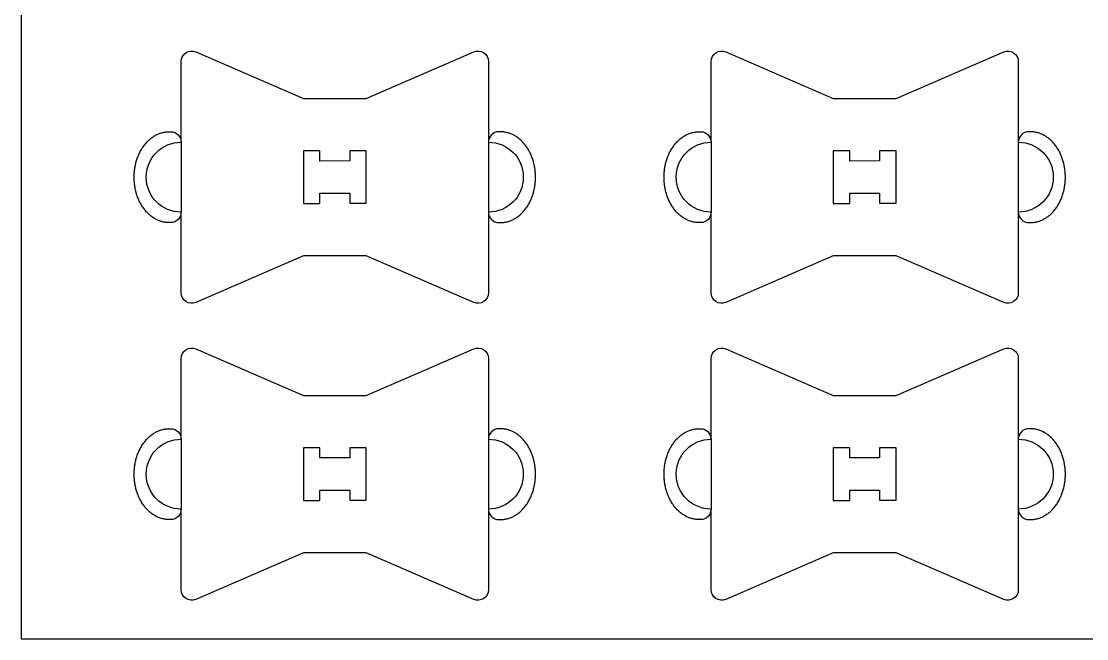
# Model space of a CAD drawing. Extents: x 0 to 12772, y 0 to 23683.
# Drawn here: x 3643 to 4253, y 1291 to 1644 of the extents above; entities that cross this region are included whole.
import ezdxf

# ---------------------------------------------------------------- set-up
doc = ezdxf.new("R2010")
doc.units = 0
for name, color, linetype in [('0_SHEET_SPRUCEPLY_2440X122', 1, 'CONTINUOUS'), ('3_ANYTOOL_CUTTHROUGH_INSID', 4, 'CONTINUOUS'), ('4_ANYTOOL_CUTTHROUGH_OUTSI', 5, 'CONTINUOUS'), ('5_ANYTOOL_HALF_MILL_9MM_IN', 3, 'CONTINUOUS')]:
    doc.layers.add(name, color=color, linetype=linetype)

msp = doc.modelspace()

# ---------------------------------------------------------------- linework, layer by layer
at = {"layer": '0_SHEET_SPRUCEPLY_2440X122'}
msp.add_lwpolyline([(3642.98, 1290.9), (4862.98, 1290.9), (4862.98, 3730.9), (3642.98, 3730.9)], close=True, dxfattribs=at)
at = {"layer": '3_ANYTOOL_CUTTHROUGH_INSID'}
for points in [[(3831.11, 1564.43), (3814.04, 1564.36), (3814.04, 1570.13), (3804.57, 1570.13), (3804.57, 1540.09), (3814.04, 1540.09), (3814.04, 1545.86), (3831.11, 1545.93), (3831.11, 1540.16), (3840.57, 1540.16), (3840.57, 1570.2), (3831.11, 1570.2)], [(4134.67, 1564.43), (4117.61, 1564.36), (4117.61, 1570.13), (4108.14, 1570.13), (4108.14, 1540.09), (4117.61, 1540.09), (4117.61, 1545.86), (4134.67, 1545.93), (4134.67, 1540.16), (4144.14, 1540.16), (4144.14, 1570.2), (4134.67, 1570.2)], [(3831.11, 1394.43), (3814.04, 1394.36), (3814.04, 1400.13), (3804.57, 1400.13), (3804.57, 1370.09), (3814.04, 1370.09), (3814.04, 1375.86), (3831.11, 1375.93), (3831.11, 1370.16), (3840.57, 1370.16), (3840.57, 1400.2), (3831.11, 1400.2)], [(4134.67, 1394.43), (4117.61, 1394.36), (4117.61, 1400.13), (4108.14, 1400.13), (4108.14, 1370.09), (4117.61, 1370.09), (4117.61, 1375.86), (4134.67, 1375.93), (4134.67, 1370.16), (4144.14, 1370.16), (4144.14, 1400.2), (4134.67, 1400.2)]]:
    msp.add_lwpolyline(points, close=True, dxfattribs=at)
at = {"layer": '4_ANYTOOL_CUTTHROUGH_OUTSI'}
for points in [[(3910.57, 1488.91, -0.539734), (3902.19, 1483.41), (3840.57, 1510.11), (3804.57, 1510.11), (3742.96, 1483.41, -0.539734), (3734.57, 1488.91), (3734.57, 1535.11, -1), (3734.57, 1575.11), (3734.57, 1621.3, -0.539734), (3742.96, 1626.81), (3804.57, 1600.11), (3840.57, 1600.11), (3902.19, 1626.81, -0.539734), (3910.57, 1621.3), (3910.57, 1575.11, -1), (3910.57, 1535.11)], [(4214.14, 1488.91, -0.539734), (4205.75, 1483.41), (4144.14, 1510.11), (4108.14, 1510.11), (4046.53, 1483.41, -0.539734), (4038.14, 1488.91), (4038.14, 1535.11, -1), (4038.14, 1575.11), (4038.14, 1621.3, -0.539734), (4046.53, 1626.81), (4108.14, 1600.11), (4144.14, 1600.11), (4205.75, 1626.81, -0.539734), (4214.14, 1621.3), (4214.14, 1575.11, -1), (4214.14, 1535.11)], [(3910.57, 1318.91, -0.539734), (3902.19, 1313.41), (3840.57, 1340.11), (3804.57, 1340.11), (3742.96, 1313.41, -0.539734), (3734.57, 1318.91), (3734.57, 1365.11, -1), (3734.57, 1405.11), (3734.57, 1451.3, -0.539734), (3742.96, 1456.81), (3804.57, 1430.11), (3840.57, 1430.11), (3902.19, 1456.81, -0.539734), (3910.57, 1451.3), (3910.57, 1405.11, -1), (3910.57, 1365.11)], [(4214.14, 1318.91, -0.539734), (4205.75, 1313.41), (4144.14, 1340.11), (4108.14, 1340.11), (4046.53, 1313.41, -0.539734), (4038.14, 1318.91), (4038.14, 1365.11, -1), (4038.14, 1405.11), (4038.14, 1451.3, -0.539734), (4046.53, 1456.81), (4108.14, 1430.11), (4144.14, 1430.11), (4205.75, 1456.81, -0.539734), (4214.14, 1451.3), (4214.14, 1405.11, -1), (4214.14, 1365.11)]]:
    msp.add_lwpolyline(points, format="xyb", close=True, dxfattribs=at)
at = {"layer": '5_ANYTOOL_HALF_MILL_9MM_IN'}
for points in [[(3727.59, 1529.1), (3727.14, 1529.1), (3726.7, 1529.12), (3726.24, 1529.16), (3725.79, 1529.2), (3725.33, 1529.26), (3724.88, 1529.34), (3724.41, 1529.43), (3723.95, 1529.53), (3723.49, 1529.65), (3723.02, 1529.79), (3722.56, 1529.94), (3722.09, 1530.1), (3721.62, 1530.28), (3721.16, 1530.48), (3720.7, 1530.69), (3720.23, 1530.92), (3719.77, 1531.17), (3719.32, 1531.43), (3718.86, 1531.71), (3718.41, 1532), (3717.97, 1532.31), (3717.52, 1532.64), (3717.09, 1532.98), (3716.66, 1533.34), (3716.23, 1533.71), (3715.81, 1534.1), (3715.4, 1534.5), (3715, 1534.91), (3714.6, 1535.34), (3714.21, 1535.79), (3713.83, 1536.24), (3713.46, 1536.71), (3713.1, 1537.2), (3712.75, 1537.69), (3712.41, 1538.19), (3712.08, 1538.71), (3711.76, 1539.24), (3711.45, 1539.77), (3711.15, 1540.32), (3710.87, 1540.87), (3710.59, 1541.43), (3710.33, 1542), (3710.08, 1542.58), (3709.84, 1543.16), (3709.62, 1543.74), (3709.4, 1544.33), (3709.2, 1544.93), (3709.01, 1545.53), (3708.84, 1546.13), (3708.67, 1546.73), (3708.52, 1547.34), (3708.38, 1547.94), (3708.26, 1548.55), (3708.14, 1549.16), (3708.04, 1549.76), (3707.95, 1550.37), (3707.87, 1550.97), (3707.8, 1551.57), (3707.74, 1552.17), (3707.69, 1552.76), (3707.66, 1553.35), (3707.63, 1553.94), (3707.61, 1555.1), (3707.63, 1556.26), (3707.66, 1556.84), (3707.69, 1557.43), (3707.74, 1558.03), (3707.8, 1558.63), (3707.87, 1559.23), (3707.95, 1559.83), (3708.04, 1560.43), (3708.14, 1561.04), (3708.26, 1561.65), (3708.39, 1562.25), (3708.52, 1562.86), (3708.68, 1563.46), (3708.84, 1564.07), (3709.02, 1564.67), (3709.21, 1565.27), (3709.41, 1565.86), (3709.62, 1566.45), (3709.85, 1567.04), (3710.09, 1567.62), (3710.34, 1568.2), (3710.6, 1568.76), (3710.88, 1569.33), (3711.16, 1569.88), (3711.46, 1570.42), (3711.77, 1570.96), (3712.09, 1571.49), (3712.42, 1572), (3712.76, 1572.51), (3713.12, 1573), (3713.48, 1573.48), (3713.85, 1573.95), (3714.23, 1574.41), (3714.62, 1574.85), (3715.02, 1575.28), (3715.42, 1575.7), (3715.83, 1576.1), (3716.25, 1576.49), (3716.68, 1576.86), (3717.11, 1577.22), (3717.55, 1577.56), (3717.99, 1577.88), (3718.44, 1578.19), (3718.89, 1578.49), (3719.35, 1578.77), (3719.81, 1579.03), (3720.27, 1579.27), (3720.73, 1579.5), (3721.19, 1579.72), (3721.66, 1579.91), (3722.13, 1580.09), (3722.6, 1580.26), (3723.06, 1580.41), (3723.53, 1580.54), (3723.99, 1580.66), (3724.46, 1580.77), (3724.92, 1580.86), (3725.38, 1580.93), (3725.84, 1580.99), (3726.29, 1581.04), (3726.75, 1581.07), (3727.19, 1581.09), (3727.64, 1581.1), (3728.57, 1581.1, -0.413668), (3734.57, 1575.11), (3734.57, 1535.11, -0.41476), (3728.57, 1529.1)], [(3917.56, 1529.1), (3918.01, 1529.1), (3918.45, 1529.12), (3918.9, 1529.16), (3919.36, 1529.2), (3919.81, 1529.26), (3920.27, 1529.34), (3920.74, 1529.43), (3921.2, 1529.53), (3921.66, 1529.65), (3922.13, 1529.79), (3922.59, 1529.94), (3923.06, 1530.1), (3923.53, 1530.28), (3923.99, 1530.48), (3924.45, 1530.69), (3924.92, 1530.92), (3925.38, 1531.17), (3925.83, 1531.43), (3926.29, 1531.71), (3926.74, 1532), (3927.18, 1532.31), (3927.63, 1532.64), (3928.06, 1532.98), (3928.49, 1533.34), (3928.92, 1533.71), (3929.34, 1534.1), (3929.75, 1534.5), (3930.15, 1534.91), (3930.55, 1535.34), (3930.94, 1535.79), (3931.32, 1536.24), (3931.69, 1536.71), (3932.05, 1537.2), (3932.4, 1537.69), (3932.74, 1538.19), (3933.07, 1538.71), (3933.39, 1539.24), (3933.7, 1539.77), (3934, 1540.32), (3934.28, 1540.87), (3934.56, 1541.43), (3934.82, 1542), (3935.07, 1542.58), (3935.31, 1543.16), (3935.53, 1543.74), (3935.75, 1544.33), (3935.95, 1544.93), (3936.14, 1545.53), (3936.31, 1546.13), (3936.48, 1546.73), (3936.63, 1547.34), (3936.77, 1547.94), (3936.89, 1548.55), (3937.01, 1549.16), (3937.11, 1549.76), (3937.2, 1550.37), (3937.28, 1550.97), (3937.35, 1551.57), (3937.41, 1552.17), (3937.46, 1552.76), (3937.49, 1553.35), (3937.52, 1553.94), (3937.54, 1555.1), (3937.52, 1556.26), (3937.49, 1556.84), (3937.46, 1557.43), (3937.41, 1558.03), (3937.35, 1558.63), (3937.28, 1559.23), (3937.2, 1559.83), (3937.11, 1560.43), (3937.01, 1561.04), (3936.89, 1561.65), (3936.76, 1562.25), (3936.62, 1562.86), (3936.47, 1563.46), (3936.31, 1564.07), (3936.13, 1564.67), (3935.94, 1565.27), (3935.74, 1565.86), (3935.53, 1566.45), (3935.3, 1567.04), (3935.06, 1567.62), (3934.81, 1568.2), (3934.55, 1568.76), (3934.27, 1569.33), (3933.99, 1569.88), (3933.69, 1570.42), (3933.38, 1570.96), (3933.06, 1571.49), (3932.73, 1572), (3932.39, 1572.51), (3932.03, 1573), (3931.67, 1573.48), (3931.3, 1573.95), (3930.92, 1574.41), (3930.53, 1574.85), (3930.13, 1575.28), (3929.73, 1575.7), (3929.32, 1576.1), (3928.9, 1576.49), (3928.47, 1576.86), (3928.04, 1577.22), (3927.6, 1577.56), (3927.16, 1577.88), (3926.71, 1578.19), (3926.26, 1578.49), (3925.8, 1578.77), (3925.34, 1579.03), (3924.88, 1579.27), (3924.42, 1579.5), (3923.95, 1579.72), (3923.49, 1579.91), (3923.02, 1580.09), (3922.55, 1580.26), (3922.09, 1580.41), (3921.62, 1580.54), (3921.16, 1580.66), (3920.69, 1580.77), (3920.23, 1580.86), (3919.77, 1580.93), (3919.31, 1580.99), (3918.86, 1581.04), (3918.4, 1581.07), (3917.96, 1581.09), (3917.51, 1581.1), (3916.57, 1581.1, 0.413668), (3910.57, 1575.11), (3910.57, 1535.11, 0.41476), (3916.57, 1529.1)], [(4031.15, 1529.1), (4030.71, 1529.1), (4030.26, 1529.12), (4029.81, 1529.16), (4029.36, 1529.2), (4028.9, 1529.26), (4028.44, 1529.34), (4027.98, 1529.43), (4027.52, 1529.53), (4027.05, 1529.65), (4026.59, 1529.79), (4026.12, 1529.94), (4025.65, 1530.1), (4025.19, 1530.28), (4024.72, 1530.48), (4024.26, 1530.69), (4023.8, 1530.92), (4023.34, 1531.17), (4022.88, 1531.43), (4022.43, 1531.71), (4021.98, 1532), (4021.53, 1532.31), (4021.09, 1532.64), (4020.65, 1532.98), (4020.22, 1533.34), (4019.8, 1533.71), (4019.38, 1534.1), (4018.97, 1534.5), (4018.56, 1534.91), (4018.16, 1535.34), (4017.78, 1535.79), (4017.4, 1536.24), (4017.03, 1536.71), (4016.67, 1537.2), (4016.32, 1537.69), (4015.97, 1538.19), (4015.64, 1538.71), (4015.32, 1539.24), (4015.02, 1539.77), (4014.72, 1540.32), (4014.43, 1540.87), (4014.16, 1541.43), (4013.9, 1542), (4013.65, 1542.58), (4013.41, 1543.16), (4013.18, 1543.74), (4012.97, 1544.33), (4012.77, 1544.93), (4012.58, 1545.53), (4012.4, 1546.13), (4012.24, 1546.73), (4012.09, 1547.34), (4011.95, 1547.94), (4011.82, 1548.55), (4011.71, 1549.16), (4011.6, 1549.76), (4011.51, 1550.37), (4011.43, 1550.97), (4011.36, 1551.57), (4011.3, 1552.17), (4011.26, 1552.76), (4011.22, 1553.35), (4011.2, 1553.94), (4011.18, 1555.1), (4011.2, 1556.26), (4011.22, 1556.84), (4011.26, 1557.43), (4011.3, 1558.03), (4011.36, 1558.63), (4011.43, 1559.23), (4011.51, 1559.83), (4011.6, 1560.43), (4011.71, 1561.04), (4011.82, 1561.65), (4011.95, 1562.25), (4012.09, 1562.86), (4012.24, 1563.46), (4012.41, 1564.07), (4012.58, 1564.67), (4012.77, 1565.27), (4012.97, 1565.86), (4013.19, 1566.45), (4013.41, 1567.04), (4013.65, 1567.62), (4013.9, 1568.2), (4014.17, 1568.76), (4014.44, 1569.33), (4014.73, 1569.88), (4015.03, 1570.42), (4015.34, 1570.96), (4015.66, 1571.49), (4015.99, 1572), (4016.33, 1572.51), (4016.68, 1573), (4017.04, 1573.48), (4017.41, 1573.95), (4017.79, 1574.41), (4018.18, 1574.85), (4018.58, 1575.28), (4018.99, 1575.7), (4019.4, 1576.1), (4019.82, 1576.49), (4020.24, 1576.86), (4020.68, 1577.22), (4021.11, 1577.56), (4021.56, 1577.88), (4022, 1578.19), (4022.46, 1578.49), (4022.91, 1578.77), (4023.37, 1579.03), (4023.83, 1579.27), (4024.29, 1579.5), (4024.76, 1579.72), (4025.23, 1579.91), (4025.69, 1580.09), (4026.16, 1580.26), (4026.63, 1580.41), (4027.09, 1580.54), (4027.56, 1580.66), (4028.02, 1580.77), (4028.49, 1580.86), (4028.95, 1580.93), (4029.4, 1580.99), (4029.86, 1581.04), (4030.31, 1581.07), (4030.76, 1581.09), (4031.2, 1581.1), (4032.14, 1581.1, -0.413668), (4038.14, 1575.11), (4038.14, 1535.11, -0.41476), (4032.14, 1529.1)], [(4221.13, 1529.1), (4221.57, 1529.1), (4222.02, 1529.12), (4222.47, 1529.16), (4222.92, 1529.2), (4223.38, 1529.26), (4223.84, 1529.34), (4224.3, 1529.43), (4224.76, 1529.53), (4225.23, 1529.65), (4225.69, 1529.79), (4226.16, 1529.94), (4226.62, 1530.1), (4227.09, 1530.28), (4227.55, 1530.48), (4228.02, 1530.69), (4228.48, 1530.92), (4228.94, 1531.17), (4229.4, 1531.43), (4229.85, 1531.71), (4230.3, 1532), (4230.75, 1532.31), (4231.19, 1532.64), (4231.63, 1532.98), (4232.06, 1533.34), (4232.48, 1533.71), (4232.9, 1534.1), (4233.31, 1534.5), (4233.72, 1534.91), (4234.11, 1535.34), (4234.5, 1535.79), (4234.88, 1536.24), (4235.25, 1536.71), (4235.61, 1537.2), (4235.96, 1537.69), (4236.3, 1538.19), (4236.64, 1538.71), (4236.95, 1539.24), (4237.26, 1539.77), (4237.56, 1540.32), (4237.85, 1540.87), (4238.12, 1541.43), (4238.38, 1542), (4238.63, 1542.58), (4238.87, 1543.16), (4239.1, 1543.74), (4239.31, 1544.33), (4239.51, 1544.93), (4239.7, 1545.53), (4239.88, 1546.13), (4240.04, 1546.73), (4240.19, 1547.34), (4240.33, 1547.94), (4240.46, 1548.55), (4240.57, 1549.16), (4240.68, 1549.76), (4240.77, 1550.37), (4240.85, 1550.97), (4240.92, 1551.57), (4240.97, 1552.17), (4241.02, 1552.76), (4241.06, 1553.35), (4241.08, 1553.94), (4241.1, 1555.1), (4241.08, 1556.26), (4241.06, 1556.84), (4241.02, 1557.43), (4240.97, 1558.03), (4240.92, 1558.63), (4240.85, 1559.23), (4240.77, 1559.83), (4240.68, 1560.43), (4240.57, 1561.04), (4240.46, 1561.65), (4240.33, 1562.25), (4240.19, 1562.86), (4240.04, 1563.46), (4239.87, 1564.07), (4239.7, 1564.67), (4239.51, 1565.27), (4239.31, 1565.86), (4239.09, 1566.45), (4238.86, 1567.04), (4238.63, 1567.62), (4238.38, 1568.2), (4238.11, 1568.76), (4237.84, 1569.33), (4237.55, 1569.88), (4237.25, 1570.42), (4236.94, 1570.96), (4236.62, 1571.49), (4236.29, 1572), (4235.95, 1572.51), (4235.6, 1573), (4235.24, 1573.48), (4234.87, 1573.95), (4234.48, 1574.41), (4234.1, 1574.85), (4233.7, 1575.28), (4233.29, 1575.7), (4232.88, 1576.1), (4232.46, 1576.49), (4232.03, 1576.86), (4231.6, 1577.22), (4231.16, 1577.56), (4230.72, 1577.88), (4230.27, 1578.19), (4229.82, 1578.49), (4229.37, 1578.77), (4228.91, 1579.03), (4228.45, 1579.27), (4227.98, 1579.5), (4227.52, 1579.72), (4227.05, 1579.91), (4226.59, 1580.09), (4226.12, 1580.26), (4225.65, 1580.41), (4225.19, 1580.54), (4224.72, 1580.66), (4224.26, 1580.77), (4223.79, 1580.86), (4223.33, 1580.93), (4222.88, 1580.99), (4222.42, 1581.04), (4221.97, 1581.07), (4221.52, 1581.09), (4221.08, 1581.1), (4220.14, 1581.1, 0.413668), (4214.14, 1575.11), (4214.14, 1535.11, 0.41476), (4220.14, 1529.1)], [(3727.59, 1359.1), (3727.14, 1359.1), (3726.7, 1359.12), (3726.24, 1359.16), (3725.79, 1359.2), (3725.33, 1359.26), (3724.88, 1359.34), (3724.41, 1359.43), (3723.95, 1359.53), (3723.49, 1359.65), (3723.02, 1359.79), (3722.56, 1359.94), (3722.09, 1360.1), (3721.62, 1360.28), (3721.16, 1360.48), (3720.7, 1360.69), (3720.23, 1360.92), (3719.77, 1361.17), (3719.32, 1361.43), (3718.86, 1361.71), (3718.41, 1362), (3717.97, 1362.31), (3717.52, 1362.64), (3717.09, 1362.98), (3716.66, 1363.34), (3716.23, 1363.71), (3715.81, 1364.1), (3715.4, 1364.5), (3715, 1364.91), (3714.6, 1365.34), (3714.21, 1365.79), (3713.83, 1366.24), (3713.46, 1366.71), (3713.1, 1367.2), (3712.75, 1367.69), (3712.41, 1368.19), (3712.08, 1368.71), (3711.76, 1369.24), (3711.45, 1369.77), (3711.15, 1370.32), (3710.87, 1370.87), (3710.59, 1371.43), (3710.33, 1372), (3710.08, 1372.58), (3709.84, 1373.16), (3709.62, 1373.74), (3709.4, 1374.33), (3709.2, 1374.93), (3709.01, 1375.53), (3708.84, 1376.13), (3708.67, 1376.73), (3708.52, 1377.34), (3708.38, 1377.94), (3708.26, 1378.55), (3708.14, 1379.16), (3708.04, 1379.76), (3707.95, 1380.37), (3707.87, 1380.97), (3707.8, 1381.57), (3707.74, 1382.17), (3707.69, 1382.76), (3707.66, 1383.35), (3707.63, 1383.94), (3707.61, 1385.1), (3707.63, 1386.26), (3707.66, 1386.84), (3707.69, 1387.43), (3707.74, 1388.03), (3707.8, 1388.63), (3707.87, 1389.23), (3707.95, 1389.83), (3708.04, 1390.43), (3708.14, 1391.04), (3708.26, 1391.65), (3708.39, 1392.25), (3708.52, 1392.86), (3708.68, 1393.46), (3708.84, 1394.07), (3709.02, 1394.67), (3709.21, 1395.27), (3709.41, 1395.86), (3709.62, 1396.45), (3709.85, 1397.04), (3710.09, 1397.62), (3710.34, 1398.2), (3710.6, 1398.76), (3710.88, 1399.33), (3711.16, 1399.88), (3711.46, 1400.42), (3711.77, 1400.96), (3712.09, 1401.49), (3712.42, 1402), (3712.76, 1402.51), (3713.12, 1403), (3713.48, 1403.48), (3713.85, 1403.95), (3714.23, 1404.41), (3714.62, 1404.85), (3715.02, 1405.28), (3715.42, 1405.7), (3715.83, 1406.1), (3716.25, 1406.49), (3716.68, 1406.86), (3717.11, 1407.22), (3717.55, 1407.56), (3717.99, 1407.88), (3718.44, 1408.19), (3718.89, 1408.49), (3719.35, 1408.77), (3719.81, 1409.03), (3720.27, 1409.27), (3720.73, 1409.5), (3721.19, 1409.72), (3721.66, 1409.91), (3722.13, 1410.09), (3722.6, 1410.26), (3723.06, 1410.41), (3723.53, 1410.54), (3723.99, 1410.66), (3724.46, 1410.77), (3724.92, 1410.86), (3725.38, 1410.93), (3725.84, 1410.99), (3726.29, 1411.04), (3726.75, 1411.07), (3727.19, 1411.09), (3727.64, 1411.1), (3728.57, 1411.1, -0.413668), (3734.57, 1405.11), (3734.57, 1365.11, -0.41476), (3728.57, 1359.1)], [(3917.56, 1359.1), (3918.01, 1359.1), (3918.45, 1359.12), (3918.9, 1359.16), (3919.36, 1359.2), (3919.81, 1359.26), (3920.27, 1359.34), (3920.74, 1359.43), (3921.2, 1359.53), (3921.66, 1359.65), (3922.13, 1359.79), (3922.59, 1359.94), (3923.06, 1360.1), (3923.53, 1360.28), (3923.99, 1360.48), (3924.45, 1360.69), (3924.92, 1360.92), (3925.38, 1361.17), (3925.83, 1361.43), (3926.29, 1361.71), (3926.74, 1362), (3927.18, 1362.31), (3927.63, 1362.64), (3928.06, 1362.98), (3928.49, 1363.34), (3928.92, 1363.71), (3929.34, 1364.1), (3929.75, 1364.5), (3930.15, 1364.91), (3930.55, 1365.34), (3930.94, 1365.79), (3931.32, 1366.24), (3931.69, 1366.71), (3932.05, 1367.2), (3932.4, 1367.69), (3932.74, 1368.19), (3933.07, 1368.71), (3933.39, 1369.24), (3933.7, 1369.77), (3934, 1370.32), (3934.28, 1370.87), (3934.56, 1371.43), (3934.82, 1372), (3935.07, 1372.58), (3935.31, 1373.16), (3935.53, 1373.74), (3935.75, 1374.33), (3935.95, 1374.93), (3936.14, 1375.53), (3936.31, 1376.13), (3936.48, 1376.73), (3936.63, 1377.34), (3936.77, 1377.94), (3936.89, 1378.55), (3937.01, 1379.16), (3937.11, 1379.76), (3937.2, 1380.37), (3937.28, 1380.97), (3937.35, 1381.57), (3937.41, 1382.17), (3937.46, 1382.76), (3937.49, 1383.35), (3937.52, 1383.94), (3937.54, 1385.1), (3937.52, 1386.26), (3937.49, 1386.84), (3937.46, 1387.43), (3937.41, 1388.03), (3937.35, 1388.63), (3937.28, 1389.23), (3937.2, 1389.83), (3937.11, 1390.43), (3937.01, 1391.04), (3936.89, 1391.65), (3936.76, 1392.25), (3936.62, 1392.86), (3936.47, 1393.46), (3936.31, 1394.07), (3936.13, 1394.67), (3935.94, 1395.27), (3935.74, 1395.86), (3935.53, 1396.45), (3935.3, 1397.04), (3935.06, 1397.62), (3934.81, 1398.2), (3934.55, 1398.76), (3934.27, 1399.33), (3933.99, 1399.88), (3933.69, 1400.42), (3933.38, 1400.96), (3933.06, 1401.49), (3932.73, 1402), (3932.39, 1402.51), (3932.03, 1403), (3931.67, 1403.48), (3931.3, 1403.95), (3930.92, 1404.41), (3930.53, 1404.85), (3930.13, 1405.28), (3929.73, 1405.7), (3929.32, 1406.1), (3928.9, 1406.49), (3928.47, 1406.86), (3928.04, 1407.22), (3927.6, 1407.56), (3927.16, 1407.88), (3926.71, 1408.19), (3926.26, 1408.49), (3925.8, 1408.77), (3925.34, 1409.03), (3924.88, 1409.27), (3924.42, 1409.5), (3923.95, 1409.72), (3923.49, 1409.91), (3923.02, 1410.09), (3922.55, 1410.26), (3922.09, 1410.41), (3921.62, 1410.54), (3921.16, 1410.66), (3920.69, 1410.77), (3920.23, 1410.86), (3919.77, 1410.93), (3919.31, 1410.99), (3918.86, 1411.04), (3918.4, 1411.07), (3917.96, 1411.09), (3917.51, 1411.1), (3916.57, 1411.1, 0.413668), (3910.57, 1405.11), (3910.57, 1365.11, 0.41476), (3916.57, 1359.1)], [(4031.15, 1359.1), (4030.71, 1359.1), (4030.26, 1359.12), (4029.81, 1359.16), (4029.36, 1359.2), (4028.9, 1359.26), (4028.44, 1359.34), (4027.98, 1359.43), (4027.52, 1359.53), (4027.05, 1359.65), (4026.59, 1359.79), (4026.12, 1359.94), (4025.65, 1360.1), (4025.19, 1360.28), (4024.72, 1360.48), (4024.26, 1360.69), (4023.8, 1360.92), (4023.34, 1361.17), (4022.88, 1361.43), (4022.43, 1361.71), (4021.98, 1362), (4021.53, 1362.31), (4021.09, 1362.64), (4020.65, 1362.98), (4020.22, 1363.34), (4019.8, 1363.71), (4019.38, 1364.1), (4018.97, 1364.5), (4018.56, 1364.91), (4018.16, 1365.34), (4017.78, 1365.79), (4017.4, 1366.24), (4017.03, 1366.71), (4016.67, 1367.2), (4016.32, 1367.69), (4015.97, 1368.19), (4015.64, 1368.71), (4015.32, 1369.24), (4015.02, 1369.77), (4014.72, 1370.32), (4014.43, 1370.87), (4014.16, 1371.43), (4013.9, 1372), (4013.65, 1372.58), (4013.41, 1373.16), (4013.18, 1373.74), (4012.97, 1374.33), (4012.77, 1374.93), (4012.58, 1375.53), (4012.4, 1376.13), (4012.24, 1376.73), (4012.09, 1377.34), (4011.95, 1377.94), (4011.82, 1378.55), (4011.71, 1379.16), (4011.6, 1379.76), (4011.51, 1380.37), (4011.43, 1380.97), (4011.36, 1381.57), (4011.3, 1382.17), (4011.26, 1382.76), (4011.22, 1383.35), (4011.2, 1383.94), (4011.18, 1385.1), (4011.2, 1386.26), (4011.22, 1386.84), (4011.26, 1387.43), (4011.3, 1388.03), (4011.36, 1388.63), (4011.43, 1389.23), (4011.51, 1389.83), (4011.6, 1390.43), (4011.71, 1391.04), (4011.82, 1391.65), (4011.95, 1392.25), (4012.09, 1392.86), (4012.24, 1393.46), (4012.41, 1394.07), (4012.58, 1394.67), (4012.77, 1395.27), (4012.97, 1395.86), (4013.19, 1396.45), (4013.41, 1397.04), (4013.65, 1397.62), (4013.9, 1398.2), (4014.17, 1398.76), (4014.44, 1399.33), (4014.73, 1399.88), (4015.03, 1400.42), (4015.34, 1400.96), (4015.66, 1401.49), (4015.99, 1402), (4016.33, 1402.51), (4016.68, 1403), (4017.04, 1403.48), (4017.41, 1403.95), (4017.79, 1404.41), (4018.18, 1404.85), (4018.58, 1405.28), (4018.99, 1405.7), (4019.4, 1406.1), (4019.82, 1406.49), (4020.24, 1406.86), (4020.68, 1407.22), (4021.11, 1407.56), (4021.56, 1407.88), (4022, 1408.19), (4022.46, 1408.49), (4022.91, 1408.77), (4023.37, 1409.03), (4023.83, 1409.27), (4024.29, 1409.5), (4024.76, 1409.72), (4025.23, 1409.91), (4025.69, 1410.09), (4026.16, 1410.26), (4026.63, 1410.41), (4027.09, 1410.54), (4027.56, 1410.66), (4028.02, 1410.77), (4028.49, 1410.86), (4028.95, 1410.93), (4029.4, 1410.99), (4029.86, 1411.04), (4030.31, 1411.07), (4030.76, 1411.09), (4031.2, 1411.1), (4032.14, 1411.1, -0.413668), (4038.14, 1405.11), (4038.14, 1365.11, -0.41476), (4032.14, 1359.1)], [(4221.13, 1359.1), (4221.57, 1359.1), (4222.02, 1359.12), (4222.47, 1359.16), (4222.92, 1359.2), (4223.38, 1359.26), (4223.84, 1359.34), (4224.3, 1359.43), (4224.76, 1359.53), (4225.23, 1359.65), (4225.69, 1359.79), (4226.16, 1359.94), (4226.62, 1360.1), (4227.09, 1360.28), (4227.55, 1360.48), (4228.02, 1360.69), (4228.48, 1360.92), (4228.94, 1361.17), (4229.4, 1361.43), (4229.85, 1361.71), (4230.3, 1362), (4230.75, 1362.31), (4231.19, 1362.64), (4231.63, 1362.98), (4232.06, 1363.34), (4232.48, 1363.71), (4232.9, 1364.1), (4233.31, 1364.5), (4233.72, 1364.91), (4234.11, 1365.34), (4234.5, 1365.79), (4234.88, 1366.24), (4235.25, 1366.71), (4235.61, 1367.2), (4235.96, 1367.69), (4236.3, 1368.19), (4236.64, 1368.71), (4236.95, 1369.24), (4237.26, 1369.77), (4237.56, 1370.32), (4237.85, 1370.87), (4238.12, 1371.43), (4238.38, 1372), (4238.63, 1372.58), (4238.87, 1373.16), (4239.1, 1373.74), (4239.31, 1374.33), (4239.51, 1374.93), (4239.7, 1375.53), (4239.88, 1376.13), (4240.04, 1376.73), (4240.19, 1377.34), (4240.33, 1377.94), (4240.46, 1378.55), (4240.57, 1379.16), (4240.68, 1379.76), (4240.77, 1380.37), (4240.85, 1380.97), (4240.92, 1381.57), (4240.97, 1382.17), (4241.02, 1382.76), (4241.06, 1383.35), (4241.08, 1383.94), (4241.1, 1385.1), (4241.08, 1386.26), (4241.06, 1386.84), (4241.02, 1387.43), (4240.97, 1388.03), (4240.92, 1388.63), (4240.85, 1389.23), (4240.77, 1389.83), (4240.68, 1390.43), (4240.57, 1391.04), (4240.46, 1391.65), (4240.33, 1392.25), (4240.19, 1392.86), (4240.04, 1393.46), (4239.87, 1394.07), (4239.7, 1394.67), (4239.51, 1395.27), (4239.31, 1395.86), (4239.09, 1396.45), (4238.86, 1397.04), (4238.63, 1397.62), (4238.38, 1398.2), (4238.11, 1398.76), (4237.84, 1399.33), (4237.55, 1399.88), (4237.25, 1400.42), (4236.94, 1400.96), (4236.62, 1401.49), (4236.29, 1402), (4235.95, 1402.51), (4235.6, 1403), (4235.24, 1403.48), (4234.87, 1403.95), (4234.48, 1404.41), (4234.1, 1404.85), (4233.7, 1405.28), (4233.29, 1405.7), (4232.88, 1406.1), (4232.46, 1406.49), (4232.03, 1406.86), (4231.6, 1407.22), (4231.16, 1407.56), (4230.72, 1407.88), (4230.27, 1408.19), (4229.82, 1408.49), (4229.37, 1408.77), (4228.91, 1409.03), (4228.45, 1409.27), (4227.98, 1409.5), (4227.52, 1409.72), (4227.05, 1409.91), (4226.59, 1410.09), (4226.12, 1410.26), (4225.65, 1410.41), (4225.19, 1410.54), (4224.72, 1410.66), (4224.26, 1410.77), (4223.79, 1410.86), (4223.33, 1410.93), (4222.88, 1410.99), (4222.42, 1411.04), (4221.97, 1411.07), (4221.52, 1411.09), (4221.08, 1411.1), (4220.14, 1411.1, 0.413668), (4214.14, 1405.11), (4214.14, 1365.11, 0.41476), (4220.14, 1359.1)]]:
    msp.add_lwpolyline(points, format="xyb", close=True, dxfattribs=at)

doc.saveas('drawing.dxf')
